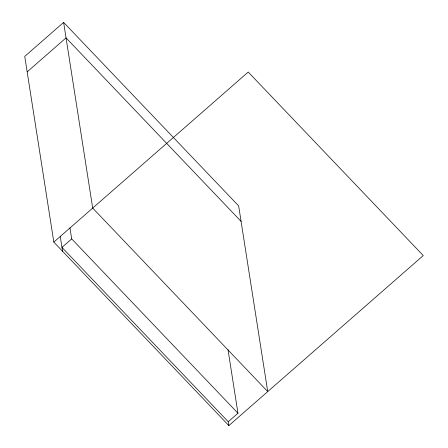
<?xml version="1.0" encoding="UTF-8"?>
<svg xmlns="http://www.w3.org/2000/svg" width="448" height="448" viewBox="0 0 448 448"><rect width="100%" height="100%" fill="white"/><g stroke="black" fill="none" stroke-linecap="round" stroke-linejoin="round"><path stroke-width="0.67" d="M63.622 22.4L92.702 208.085L267.736 391.591L238.655 205.906L63.622 22.4L24.741 56.409L53.822 242.094L228.855 425.6L423.259 255.556L248.226 72.044L53.822 242.094M27.166 71.882L66.046 37.873L241.08 221.385M69.955 227.853L71.686 238.896L61.964 247.397L228.25 421.73L228.855 425.6M228.25 421.73L237.966 413.23L228.026 349.731M71.686 238.896L237.966 413.23M60.234 236.354L62.569 251.266"/></g></svg>
